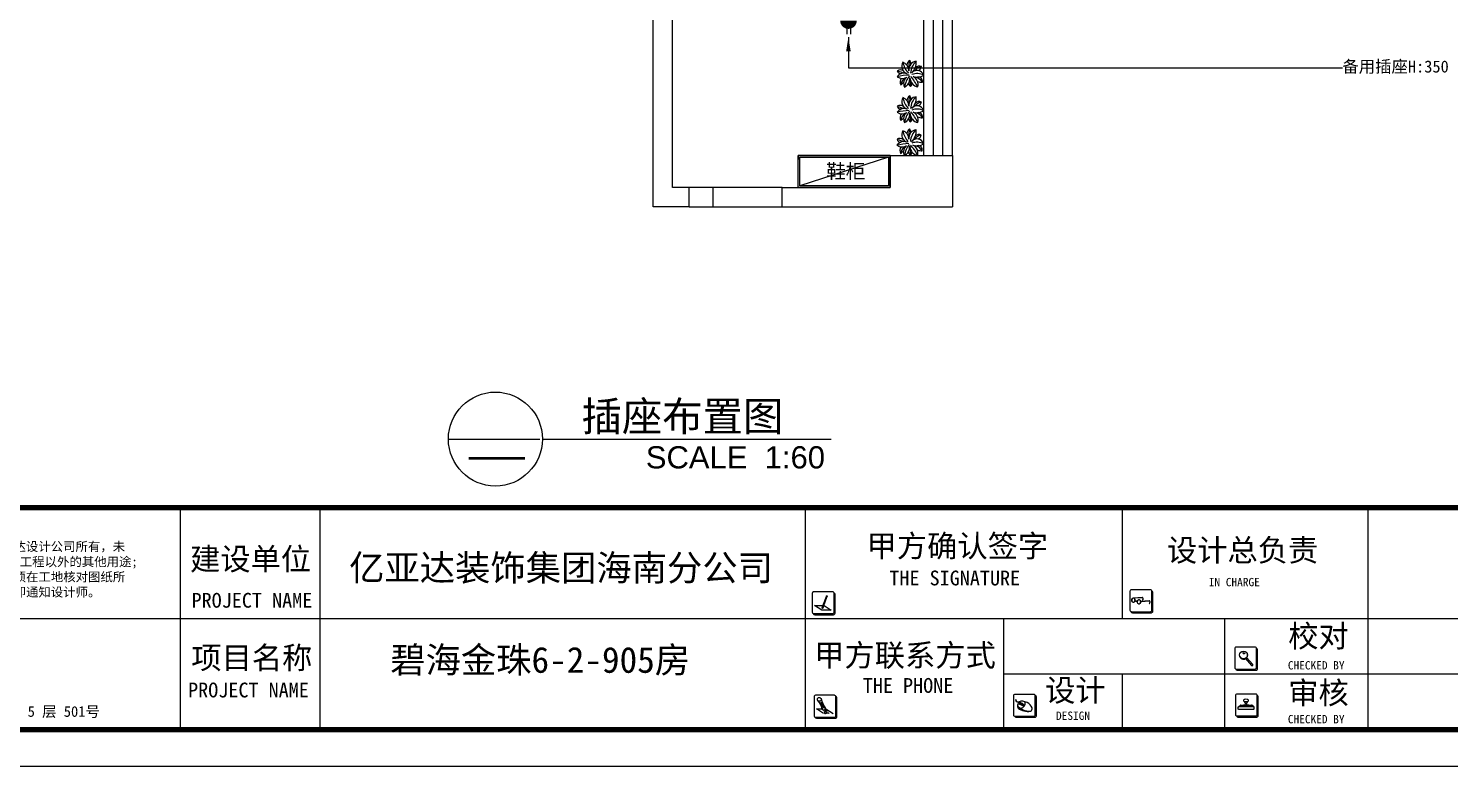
# Model space of a CAD drawing. Header units: millimetres. Extents: x -1705246 to 222838, y -3231245 to 126310.
# Drawn here: x 152558 to 170309, y -10165 to -950 of the extents above; entities that cross this region are included whole.
import ezdxf
from ezdxf.enums import TextEntityAlignment as Align

# ---------------------------------------------------------------- set-up
doc = ezdxf.new("R2010")
doc.units = ezdxf.units.MM
for name, color, linetype in [('0-01图框模板说明', 2, 'Continuous'), ('0-02图框细线', 136, 'Continuous'), ('layer 1', 7, 'Continuous'), ('家具内线', 8, 'Continuous'), ('家具外线', 1, 'Continuous')]:
    doc.layers.add(name, color=color, linetype=linetype)
doc.styles.add('ar', font='arial.ttf')
doc.styles.get("Standard").update_dxf_attribs({"font": ''})
doc.styles.add('STYLE1', font='')
doc.styles.add('仿宋', font='')
doc.styles.add('黑体', font='simhei.ttf')
doc.styles.get('Standard').set_extended_font_data('SimSun')
doc.styles.get('STYLE1').set_extended_font_data('SimSun')
doc.styles.get('仿宋').set_extended_font_data('SimSun')
doc.dimstyles.new('ISO-25', dxfattribs={"dimscale": 70, "dimtxt": 2.5, "dimasz": 2.5, "dimexe": 1.25, "dimexo": 0.625, "dimtad": 1, "dimdec": 0, "dimtxsty": 'Standard', "dimblk": 'ARCHTICK', "dimcen": 2.5, "dimclrd": 251, "dimclre": 251, "dimclrt": 3, "dimadec": 0, "dimazin": 0, "dimtfac": 1, "dimtdec": 0, "dimtix": 1, "dimtmove": 2, "dimatfit": 3, "dimfxl": 1, "dimarcsym": 0})

# ---------------------------------------------------------------- blocks, each defined once
blk = doc.blocks.new('_ArchTick')
at = {"color": 0, "linetype": 'ByBlock', "const_width": 0.15}
blk.add_lwpolyline([(-0.5, -0.5), (0.5, 0.5)], dxfattribs=at)

msp = doc.modelspace()

# ---------------------------------------------------------------- hatches: boundary and pattern name
msp.add_hatch(color=5).paths.add_polyline_path([(162905.4, -850.9), (162696.8, -850.9, 1)])
at = {"layer": '0-01图框模板说明'}
for points in [[(166589.4, -8213.2, -0.4142136), (166571.2, -8231.3), (166334.8, -8231.3, -0.071272), (166329.7, -8230.6, 0.3481434), (166347.4, -8244.6), (166583.8, -8244.6, 0.4142136), (166602, -8226.5), (166602, -7990.1, 0.3331076), (166588.9, -7972.7, -0.0577433), (166589.4, -7976.8)], [(162620.9, -8237.7, -0.4142136), (162602.7, -8255.8), (162366.4, -8255.8, -0.071272), (162361.3, -8255.1, 0.3481434), (162379, -8269.1), (162615.3, -8269.1, 0.4142136), (162633.5, -8251), (162633.5, -8014.6, 0.3331076), (162620.4, -7997.1, -0.0577433), (162620.9, -8001.3)], [(167898.1, -8929.7, -0.4142136), (167879.9, -8947.9), (167643.6, -8947.9, -0.071272), (167638.5, -8947.1, 0.3481434), (167656.2, -8961.2), (167892.5, -8961.2, 0.4142136), (167910.7, -8943), (167910.7, -8706.6, 0.3331076), (167897.6, -8689.2, -0.0577433), (167898.1, -8693.3)], [(162643.3, -9530.1, -0.4142136), (162625.2, -9548.3), (162388.8, -9548.3, -0.071272), (162383.7, -9547.6, 0.3481434), (162401.4, -9561.6), (162637.7, -9561.6, 0.4142136), (162655.9, -9543.4), (162655.9, -9307.1, 0.3331076), (162642.9, -9289.6, -0.0577433), (162643.3, -9293.8)], [(165134.8, -9518.7, -0.4142136), (165116.6, -9536.8), (164880.3, -9536.8, -0.071272), (164875.2, -9536.1, 0.3481434), (164892.9, -9550.1), (165129.2, -9550.1, 0.4142136), (165147.4, -9531.9), (165147.4, -9295.6, 0.3331076), (165134.3, -9278.1, -0.0577433), (165134.8, -9282.3)], [(167907.1, -9515.3, -0.4142136), (167888.9, -9533.5), (167652.5, -9533.5, -0.071272), (167647.4, -9532.8, 0.3481434), (167665.1, -9546.8), (167901.5, -9546.8, 0.4142136), (167919.7, -9528.6), (167919.7, -9292.2, 0.3331076), (167906.6, -9274.8, -0.0577433), (167907.1, -9279)]]:
    msp.add_hatch(color=8, dxfattribs=at).paths.add_polyline_path(points)

# ---------------------------------------------------------------- linework, layer by layer
at = {"color": 250}
for p, q in [((160361.2, -3175), (160361.2, -775)), ((160601.2, -2935), (160601.2, -835)), ((163741.2, -2535), (163741.2, -835)), ((163741.2, -2535), (163741.2, -835)), ((163861.2, -2535), (163861.2, -835)), ((163981.2, -2535), (163981.2, -835)), ((164101.2, -2535), (164101.2, -835)), ((163321.2, -2535), (162171.2, -2535)), ((162171.2, -2535), (162171.2, -2585)), ((162171.2, -2535), (163321.2, -2535)), ((162171.2, -2935), (162171.2, -2535)), ((163301.2, -2555), (162191.2, -2915)), ((162191.2, -2555), (163301.2, -2555)), ((162191.2, -2915), (162191.2, -2555)), ((163301.2, -2555), (163301.2, -2915)), ((163321.2, -2935), (163321.2, -2535)), ((163321.2, -2535), (163741.2, -2535)), ((163321.2, -2535), (163321.2, -2935)), ((163741.2, -2535), (164101.2, -2535)), ((164101.2, -2535), (164100.7, -3175)), ((160811.2, -2935), (160601.2, -2935)), ((160811.2, -3175), (160811.2, -2935)), ((161971.2, -2935), (160811.2, -2935)), ((161111.2, -3175), (161111.2, -2935)), ((161971.2, -3175), (161971.2, -2935)), ((161971.2, -2935), (163321.2, -2935)), ((161971.2, -3175), (161971.2, -2935)), ((163321.2, -2935), (162171.2, -2935)), ((163301.2, -2915), (162191.2, -2915)), ((160811.2, -3175), (160361.2, -3175)), ((160811.2, -3175), (161971.2, -3175)), ((161971.2, -3175), (164100.7, -3175))]:
    msp.add_line(p, q, dxfattribs=at)
at = {"color": 5}
for p, q in [((162780.4, -953.1), (162780.4, -1020.2)), ((162824.3, -952.5), (162824.3, -1020.2))]:
    msp.add_line(p, q, dxfattribs=at)
at = {"color": 2}
msp.add_line((157803.8, -6076), (158945, -6076), dxfattribs=at)
msp.add_line((158977.3, -6076), (162583, -6076))
at = {"color": 150}
msp.add_circle((158390.6, -6076), 586.7, dxfattribs=at)
at = {"layer": '0-01图框模板说明', "color": 8}
for p, q in [((166360.2, -8059.7), (166470.7, -8050.9)), ((166376.8, -8060.6), (166471.8, -8053)), ((166446.2, -8101.8), (166556.7, -8093)), ((166462.8, -8102.7), (166557.8, -8095.2)), ((162473.9, -8186.6), (162472.8, -8189.5)), ((162472.8, -8189.5), (162473.2, -8191.5)), ((162474.8, -8186.9), (162473.2, -8191.5)), ((162474.7, -8190.2), (162473.2, -8191.5)), ((162475.8, -8187.3), (162474.7, -8190.2)), ((167758.6, -8815.7), (167836.5, -8905.1)), ((167773.6, -8802.6), (167851.1, -8891.6)), ((164920.2, -9376.3), (164964.6, -9399)), ((164976.3, -9378.1), (164931.7, -9361.5)), ((164938.2, -9378.9), (164938.2, -9378.9)), ((164938.2, -9378.9), (164970.3, -9396.7)), ((164977.2, -9384.3), (164943.1, -9370.3)), ((165034, -9365.2), (164976.8, -9349.9)), ((164989.3, -9399.1), (164999.1, -9404.6)), ((167671.5, -9418.9), (167699, -9399.7)), ((167701.6, -9399), (167729.7, -9399)), ((167761.1, -9383.9), (167761.1, -9378.3)), ((167771.2, -9383.3), (167771.2, -9378.3)), ((167806, -9399), (167835.6, -9399)), ((167863.4, -9418.9), (167838.4, -9399.8)), ((162489.1, -9503.7), (162399.7, -9444.9)), ((162399.7, -9444.9), (162473, -9444.9)), ((162512.1, -9444.9), (162519.7, -9444.9)), ((162519.7, -9444.9), (162609.1, -9503.7)), ((164907.9, -9412.5), (164907.9, -9412.5)), ((164928.2, -9423.8), (164984.1, -9454.9))]:
    msp.add_line(p, q, dxfattribs=at)
at = {"layer": '0-01图框模板说明', "color": 2, "const_width": 66.9}
msp.add_lwpolyline([(178754.2, 16815.6), (178754.2, -9703.2), (140870.2, -9703.2), (140870.2, 16815.6)], close=True, dxfattribs=at)
msp.add_lwpolyline([(178754.2, -6931.2), (140865, -6931.2)], dxfattribs=at)
at = {"layer": '0-01图框模板说明', "color": 8}
for points in [[(162366.4, -8255.8), (162602.7, -8255.8, 0.4142136), (162620.9, -8237.7), (162620.9, -8001.3, 0.4142136), (162602.7, -7983.1), (162366.4, -7983.1, 0.4142136), (162348.2, -8001.3), (162348.2, -8237.7, 0.4142136)], [(166334.8, -8231.3), (166571.2, -8231.3, 0.4142136), (166589.4, -8213.2), (166589.4, -7976.8, 0.4142136), (166571.2, -7958.6), (166334.8, -7958.6, 0.4142136), (166316.7, -7976.8), (166316.7, -8213.2, 0.4142136)], [(162534, -8040.5), (162524.1, -8036.9), (162524.6, -8035.5, -0.4519616), (162530.3, -8033.1), (162531.7, -8033.6, -0.4184348), (162534.5, -8039.1)], [(167643.6, -8947.9), (167879.9, -8947.9, 0.4142136), (167898.1, -8929.7), (167898.1, -8693.3, 0.4142136), (167879.9, -8675.2), (167643.6, -8675.2, 0.4142136), (167625.4, -8693.3), (167625.4, -8929.7, 0.4142136)], [(162388.8, -9548.3), (162625.2, -9548.3, 0.4142136), (162643.3, -9530.1), (162643.3, -9293.8, 0.4142136), (162625.2, -9275.6), (162388.8, -9275.6, 0.4142136), (162370.6, -9293.8), (162370.6, -9530.1, 0.4142136)], [(164880.3, -9536.8), (165116.6, -9536.8, 0.4142136), (165134.8, -9518.7), (165134.8, -9282.3, 0.4142136), (165116.6, -9264.1), (164880.3, -9264.1, 0.4142136), (164862.1, -9282.3), (164862.1, -9518.7, 0.4142136)], [(167652.5, -9533.5), (167888.9, -9533.5, 0.4142136), (167907.1, -9515.3), (167907.1, -9279, 0.4142136), (167888.9, -9260.8), (167652.5, -9260.8, 0.4142136), (167634.4, -9279), (167634.4, -9515.3, 0.4142136)], [(167675.2, -9417.3), (167859.7, -9417.3, -0.4142136), (167865, -9422.6), (167865, -9446.5, -0.4142136), (167859.7, -9451.8), (167675.2, -9451.8, -0.4142136), (167669.9, -9446.5), (167669.9, -9422.6, -0.4142136)]]:
    msp.add_lwpolyline(points, format="xyb", close=True, dxfattribs=at)
for points in [[(166329.7, -8230.6, 0.3481435), (166347.4, -8244.6), (166583.8, -8244.6, 0.4142136), (166602, -8226.5), (166602, -7990.1, 0.3331075), (166588.9, -7972.7)], [(162361.3, -8255.1, 0.3481435), (162379, -8269.1), (162615.3, -8269.1, 0.4142136), (162633.5, -8251), (162633.5, -8014.6, 0.3331075), (162620.4, -7997.1)], [(167638.5, -8947.1, 0.3481435), (167656.2, -8961.2), (167892.5, -8961.2, 0.4142136), (167910.7, -8943), (167910.7, -8706.6, 0.3331075), (167897.6, -8689.2)], [(162383.7, -9547.6, 0.3481435), (162401.4, -9561.6), (162637.7, -9561.6, 0.4142136), (162655.9, -9543.4), (162655.9, -9307.1, 0.3331075), (162642.9, -9289.6)], [(164875.2, -9536.1, 0.3481435), (164892.9, -9550.1), (165129.2, -9550.1, 0.4142136), (165147.4, -9531.9), (165147.4, -9295.6, 0.3331075), (165134.3, -9278.1)], [(167647.4, -9532.8, 0.3481435), (167665.1, -9546.8), (167901.5, -9546.8, 0.4142136), (167919.7, -9528.6), (167919.7, -9292.2, 0.3331075), (167906.6, -9274.8)]]:
    msp.add_lwpolyline(points, format="xyb", dxfattribs=at)
for points in [[(162493.3, -8152.5), (162497.2, -8152.5), (162586.6, -8211.2), (162466.7, -8211.2), (162377.3, -8152.5), (162482, -8152.5)], [(167780.8, -9393.3), (167797.6, -9393.3), (167809.6, -9401.5), (167725.7, -9401.5), (167738.9, -9393.3), (167751.9, -9393.3)]]:
    msp.add_lwpolyline(points, dxfattribs=at)
for points in [[(162475.8, -8187.3), (162473.9, -8186.6), (162477.7, -8164.4), (162487.6, -8168)], [(162530.7, -8049.8), (162520.7, -8046.2), (162477.7, -8164.4), (162487.6, -8168)], [(162534.3, -8040.6), (162523.8, -8036.8), (162520.4, -8046.1), (162530.9, -8049.9)], [(167725.7, -9401.5), (167809.6, -9401.5), (167809.6, -9411.6), (167725.7, -9411.6)]]:
    msp.add_lwpolyline(points, close=True, dxfattribs=at)
for centre, radius in [((167735.1, -8771.9), 49.2), ((162436.1, -9326.4), 24.2), ((162451.7, -9373.6), 3.46), ((162458.5, -9386.6), 3.46), ((162459.9, -9369.3), 3.46), ((162464.6, -9400.4), 3.46), ((162466.6, -9382.3), 3.46), ((162468, -9364.4), 3.46), ((162472.7, -9396.2), 3.46), ((162474.8, -9377.4), 3.46), ((162480.9, -9391.3), 3.46), ((162487.9, -9407.3), 3.46), ((162471.5, -9416.4), 3.46), ((162492.5, -9444.9), 19.6), ((162479.7, -9412.1), 3.46)]:
    msp.add_circle(centre, radius, dxfattribs=at)
for centre, radius, start, end in [((166386, -8093.3), 34, 105.75698, 120.90147), ((166387.5, -8127.3), 29.7, 39.93772, 115.08211), ((166397.8, -8076.8), 22.1, 194.48109, 315.05273), ((166376.8, -8061), 0.454, 94.53797, 105.75698), ((166471.9, -8135.5), 34, 105.75698, 138.68122), ((166462.8, -8103.2), 0.454, 94.53797, 105.75698), ((166464.2, -8069), 19.2, 298.71142, 70.12693), ((166471.9, -8053.5), 0.454, 62.53976, 94.53797), ((166463.7, -8069.3), 18.3, 300.32853, 62.53976), ((166473.2, -8085.4), 0.466, 133.83275, 294.27982), ((166550.1, -8111.1), 19.2, 298.71142, 70.12693), ((166557.8, -8095.6), 0.454, 62.53976, 94.53797), ((166549.6, -8111.5), 18.3, 300.32853, 62.53976), ((166559.2, -8127.6), 0.466, 133.83275, 294.27982), ((167736.1, -8776.1), 49.2, 191.50537, 300.50305), ((167732.9, -8771.2), 24.6, 22.4479, 114.91738), ((167726.8, -8759.7), 11.5, 340.03412, 111.51774), ((167736.1, -8776.1), 49.2, 323.79176, 16.59293), ((167841.1, -8895.5), 10.8, 246.29169, 21.68237), ((162280.1, -9481.9), 196.4, 10.86532, 46.01339), ((162965.4, -9168.7), 528.1, 196.35478, 210.12826), ((164976.1, -9406.9), 63.4, 172.23155, 207.50847), ((164942.3, -9398.4), 29.1, 158.18292, 240.90017), ((165038.2, -9446.7), 136.4, 139.32492, 154.28325), ((164963.7, -9395.9), 47.8, 74.0812, 127.26399), ((164940.2, -9374.3), 4.95, 54.17545, 246.924), ((164943.4, -9373.5), 63.8, 277.38404, 14.54168), ((164979.3, -9374.4), 28.7, 239.14426, 279.65487), ((164972.1, -9389.6), 7.36, 255.59476, 46.20559), ((164963.1, -9403.6), 28.7, 22.14548, 62.65609), ((164982.9, -9395.5), 7.27, 279.65487, 22.14548), ((164939.7, -9517.9), 179.5, 28.78399, 58.3007), ((167701.6, -9404.3), 5.3, 90, 119.87718), ((167766.1, -9248.9), 105.6, 259.24495, 280.75505), ((167722.4, -9383.5), 39.1, 7.60876, 51.99549), ((167744.4, -9376.8), 18.2, 284.90703, 336.82099), ((167766.4, -9367.6), 31.9, 237.03411, 302.96589), ((167809.9, -9383.5), 39.1, 128.00451, 172.39124), ((167774.9, -9383.3), 3.71, 180, 209.57661), ((167788.5, -9375.5), 19.4, 209.57661, 255.90559), ((167835.6, -9404.3), 5.3, 58.64341, 90), ((165040, -9276.3), 200.1, 233.07145, 279.66773), ((165064.2, -9294.3), 179.5, 243.49964, 273.01635), ((165060.8, -9438.9), 37, 290.37624, 11.42411)]:
    msp.add_arc(centre, radius, start, end, dxfattribs=at)
for centre in [(166358.6, -8087.8), (166360.5, -8088.7), (166428.5, -8108.2), (166429.8, -8109.2)]:
    msp.add_ellipse(centre, major_axis=(0, 28.2), ratio=0.6460175, dxfattribs=at)
msp.add_ellipse((167766.1, -9339.5), major_axis=(34.7, 0), ratio=0.4609325, start_param=-0.967391, end_param=4.1089837, dxfattribs=at)
for points in [[(164925.8, -9366.2), (164905.8, -9363.4), (164895.9, -9352.8), (164891, -9330.2)], [(164928, -9362.4), (164905, -9362.2), (164897.7, -9345.2), (164893.2, -9328.2)]]:
    msp.add_open_spline(points, degree=3, dxfattribs=at)
msp.add_spline([(162492.5, -9464.5), (162531.2, -9481.4), (162532.3, -9468.3), (162514.9, -9472.5), (162503.8, -9503.7), (162551.8, -9495.7), (162559.7, -9503.7)], degree=3, dxfattribs=at)
at = {"layer": '0-02图框细线'}
for p, q in [((154456.5, -9718.8), (154456.5, -6931.2)), ((156202, -9718.8), (156202, -6931.2)), ((162264.7, -9703.2), (162264.7, -6931.2)), ((166225.4, -8317.2), (166225.4, -6931.2)), ((169290.2, -8317.2), (169290.2, -6931.2)), ((149765, -8317.2), (178754.2, -8317.2)), ((164739.9, -9703.2), (164739.9, -8317.2)), ((167499.8, -9703.2), (167499.8, -8317.2)), ((169290.2, -9703.2), (169290.2, -8317.2)), ((178754.2, -9010.2), (164739.9, -9010.2)), ((166225.4, -9703.2), (166225.4, -9010.2))]:
    msp.add_line(p, q, dxfattribs=at)
msp.add_lwpolyline([(179216.2, 17277.6), (179216.2, -10165.2), (140408.2, -10165.2), (140408.2, 17277.6)], close=True, dxfattribs=at)
at = {"layer": '家具内线', "color": 250}
for centre, major_axis, start_param, end_param in [((163702.1, -1322.1), (0, 251), 1.7680651, 2.394191), ((163761.6, -1425.2), (0, 231.4), 1.2361516, 1.6843967), ((163750.8, -1515.4), (0, 193.4), 0.6394856, 1.52962), ((163615.3, -2648.3), (0, 1119.1), 0.057769, 0.2081972), ((164312.8, 1964.8), (0, 3586.7), 2.8592632, 2.8839446), ((163556.9, -1673.2), (0, 116), 0.5299267, 1.4156749), ((163759, -1734), (0, 291.9), 0.8510578, 1.3944666), ((163357.5, -1646.2), (0, 245.1), 4.598653, 5.0099331), ((163247.6, -1930.2), (0, 530), -1.079212, -0.7692424), ((163657.7, -1741), (0, 227), -0.4226156, 0.324932), ((163726.9, -1566.1), (0, 140.8), 0.1221725, 0.8998594), ((163614.6, -1702.7), (0, 146), -0.9865324, -0.2112542), ((164312.8, 1522), (0, 3586.7), 2.8592632, 2.8839446), ((163702.1, -1764.8), (0, 251), 1.7680651, 2.394191), ((163761.6, -1867.9), (0, 231.4), 1.2361516, 1.6843967), ((163750.8, -1958.2), (0, 193.4), 0.6394856, 1.52962), ((163657.7, -2183.7), (0, 227), -0.4226156, 0.324932), ((163726.9, -2008.9), (0, 140.8), 0.1221725, 0.8998594), ((163615.3, -3091), (0, 1119.1), 0.057769, 0.2081972), ((163556.9, -2115.9), (0, 116), 0.5299267, 1.4156749), ((163759, -2176.7), (0, 291.9), 0.8510578, 1.3944666), ((163357.5, -2089), (0, 245.1), 4.598653, 5.0099331), ((163247.6, -2373), (0, 530), -1.079212, -0.7692424), ((163614.6, -2145.4), (0, 146), -0.9865324, -0.2112542), ((163700.5, -2177.7), (0, 251), 1.7680651, 2.394191), ((163759.9, -2280.8), (0, 231.4), 1.2361516, 1.6843967), ((163749.1, -2371.1), (0, 193.4), 0.6394856, 1.52962), ((163725.2, -2421.8), (0, 140.8), 0.1221725, 0.8998594), ((163613.6, -3503.9), (0, 1119.1), 0.057769, 0.2081972), ((164311.1, 1109.1), (0, 3586.7), 2.8592632, 2.8839446), ((163555.2, -2528.8), (0, 116), 0.5299267, 1.4156749), ((163757.3, -2589.6), (0, 291.9), 0.8510578, 1.3944666), ((163355.8, -2501.9), (0, 245.1), 4.598653, 5.0099331), ((163245.9, -2785.8), (0, 530), -1.079212, -0.7692424), ((163656, -2596.6), (0, 227), -0.4226156, 0.324932), ((163612.9, -2558.3), (0, 146), -0.9865324, -0.2112542)]:
    msp.add_ellipse(centre, major_axis=major_axis, ratio=0.8975705, start_param=start_param, end_param=end_param, dxfattribs=at)
at = {"layer": '家具外线', "color": 250}
for centre, major_axis, start_param, end_param in [((163551.6, -1422.4), (0, 93.5), 0.9931377, 2.9413384), ((163454.3, -1481.2), (0, 114), -1.536179, -0.2662686), ((163600, -1415.8), (0, 77), 0.524495, 1.44463), ((163651.3, -1466.3), (0, 106.1), 0.0436981, 1.6744229), ((163530.2, -1389.1), (0, 56), 4.636915, 5.5058242), ((163504.5, -1376.8), (0, 159.8), 3.7825825, 4.8160026), ((163683.2, -1492.4), (0, 73.2), -0.445664, 0.7757536), ((163495.5, -1630.9), (0, 124.8), -0.3594572, 0.9010216), ((163472.4, -1437.4), (0, 136.6), 2.5851704, 3.6230462), ((163446, -1547.7), (0, 80.4), -0.590484, 0.5239708), ((163451.1, -1465.5), (0, 47.7), 1.8376623, 3.2823405), ((163507.3, -1618.4), (0, 69.8), 0.866574, 2.1261101), ((163570.7, -1636.2), (0, 90.5), 0.5361113, 2.1113875), ((163454.7, -1568.1), (0, 125.8), 3.5644939, 4.7311281), ((163684.2, -1550.7), (0, 130.8), 1.6858631, 2.9939444), ((163656.8, -1577.3), (0, 103.6), -1.1392259, 0.7968432), ((163656.7, -1373.2), (0, 186.3), 2.8420555, 3.6717744), ((163572.4, -1652.8), (0, 108.8), 4.4591494, 5.9176125), ((163674.7, -1612.6), (0, 55.7), 4.5406809, 6.5388151), ((163619.7, -1390.3), (0, 108.5), 3.8005019, 4.3727024), ((163319.5, -1427.7), (0, 272.5), 3.7240973, 3.9205929), ((163594.8, -1630.2), (0, 48.6), 1.6642972, 2.6993477), ((163558.6, -1640.7), (0, 38.6), 3.6719346, 4.903974), ((163718.3, -1455.3), (0, 166.9), 2.7741191, 3.1789765), ((163495.5, -2073.6), (0, 124.8), -0.3594572, 0.9010216), ((163446, -1990.4), (0, 80.4), -0.590484, 0.5239708), ((163451.1, -1908.2), (0, 47.7), 1.8376623, 3.2823405), ((163551.6, -1865.1), (0, 93.5), 0.9931377, 2.9413384), ((163454.3, -1923.9), (0, 114), -1.536179, -0.2662686), ((163600, -1858.6), (0, 77), 0.524495, 1.44463), ((163651.3, -1909), (0, 106.1), 0.0436981, 1.6744229), ((163530.2, -1831.8), (0, 56), 4.636915, 5.5058242), ((163504.5, -1819.5), (0, 159.8), 3.7825825, 4.8160026), ((163656.8, -2020), (0, 103.6), -1.1392259, 0.7968432), ((163683.2, -1935.1), (0, 73.2), -0.445664, 0.7757536), ((163619.7, -1833), (0, 108.5), 3.8005019, 4.3727024), ((163472.4, -1880.1), (0, 136.6), 2.5851704, 3.6230462), ((163507.3, -2061.2), (0, 69.8), 0.866574, 2.1261101), ((163319.5, -1870.4), (0, 272.5), 3.7240973, 3.9205929), ((163570.7, -2079), (0, 90.5), 0.5361113, 2.1113875), ((163454.7, -2010.8), (0, 125.8), 3.5644939, 4.7311281), ((163594.8, -2072.9), (0, 48.6), 1.6642972, 2.6993477), ((163684.2, -1993.4), (0, 130.8), 1.6858631, 2.9939444), ((163558.6, -2083.5), (0, 38.6), 3.6719346, 4.903974), ((163656.7, -1815.9), (0, 186.3), 2.8420555, 3.6717744), ((163572.4, -2095.5), (0, 108.8), 4.4591494, 5.9176125), ((163674.7, -2055.4), (0, 55.7), 4.5406809, 6.5388151), ((163718.3, -1898.1), (0, 166.9), 2.7741191, 3.1789765), ((163549.9, -2278), (0, 93.5), 0.9931377, 2.9413384), ((163452.6, -2336.8), (0, 114), -1.536179, -0.2662686), ((163598.3, -2271.5), (0, 77), 0.524495, 1.44463), ((163649.6, -2321.9), (0, 106.1), 0.0436981, 1.6744229), ((163528.5, -2244.7), (0, 56), 4.636915, 5.5058242), ((163502.8, -2232.4), (0, 159.8), 3.7825825, 4.8160026), ((163681.5, -2348), (0, 73.2), -0.445664, 0.7757536), ((163618, -2245.9), (0, 108.5), 3.8005019, 4.3727024), ((163493.8, -2486.5), (0, 124.8), -0.3594572, 0.9010216), ((163470.7, -2293), (0, 136.6), 2.5851704, 3.6230462), ((163444.3, -2403.3), (0, 80.4), -0.590484, 0.5239708), ((163449.4, -2321.1), (0, 47.7), 1.8376623, 3.2823405), ((163505.6, -2474), (0, 69.8), 0.866574, 2.1261101), ((163317.8, -2283.3), (0, 272.5), 3.7240973, 3.9205929), ((163569, -2491.9), (0, 90.5), 0.5361113, 2.1113875), ((163453, -2423.7), (0, 125.8), 3.5644939, 4.7311281), ((163682.5, -2406.3), (0, 130.8), 1.6858631, 2.9939444), ((163655.1, -2432.9), (0, 103.6), -1.1392259, 0.7968432), ((163655, -2228.8), (0, 186.3), 2.8420555, 3.6717744), ((163570.7, -2508.4), (0, 108.8), 4.4591494, 5.9176125), ((163673, -2468.3), (0, 55.7), 4.5406809, 6.5388151), ((163716.6, -2311), (0, 166.9), 2.7741191, 3.1789765), ((163593.1, -2485.8), (0, 48.6), 1.6642972, 2.6993477), ((163556.9, -2496.4), (0, 38.6), 3.6719346, 4.903974)]:
    msp.add_ellipse(centre, major_axis=major_axis, ratio=0.8975705, start_param=start_param, end_param=end_param, dxfattribs=at)

# ---------------------------------------------------------------- texts
at = {"color": 250, "style": '仿宋'}
msp.add_text('鞋柜', height=180, dxfattribs=at).set_placement((162522.1, -2823.5))
at = {"color": 2, "style": 'ar'}
msp.add_text('SCALE  1:60', height=277.2, dxfattribs=at).set_placement((160269.4, -6442.9))
at = {"color": 2, "style": 'ar', "flags": 8}
msp.add_attdef('插座布置图', text='原始结构图', height=369.6, dxfattribs=at).set_placement((160727, -5784.4), align=Align.MIDDLE)
at = {"color": 2, "style": 'ar', "width": 7.452088, "flags": 8}
msp.add_attdef('-', text='-', height=277.2, dxfattribs=at).set_placement((157928.8, -6424.5), (158889.8, -6424.5), align=Align.FIT)
at = {"layer": '0-02图框细线'}
for s, insert, char_height, attachment_point in [('{\\fSimSun|b0|i0|c134|p2;甲方确认签字}', (163026.7, -7426.2), 277.2, 4), ('{\\fSimHei|b0|i0|c134|p2;Remark备注: 此设计之版权均属亿亚达设计公司所有，未\\P经公司书面批准,不得将图纸移作本次工程以外的其他用途;\\P一切尺寸依现场放线为准，承建人必须在工地核对图纸所\\P示尺寸，如发现有任何矛盾处，应立即通知设计师。}', (149894.2, -8059.6), 113.584, 7), ('{\\fSimSun|b0|i0|c134|p2;建设单位}', (154576.8, -7589.4), 277.2, 4), ('{\\fSimSun|b0|i0|c134|p2;设计总负责}', (166778.4, -7479.5), 277.2, 4), ('{\\fSimSun|b0|i0|c134|p2;THE SIGNATURE}', (163311, -7812.4), 184.8, 4), ('{\\fSimSun|b0|i0|c134|p2;IN CHARGE}', (167301.3, -7862.6), 104.119, 4), ('{\\fSimSun|b0|i0|c134|p2;PROJECT NAME}', (154595.2, -8090.6), 184.8, 4), ('{\\fSimSun|b0|i0|c134|p2;校对}', (168293.2, -8551), 277.2, 4), ('{\\fSimSun|b0|i0|c134|p2;项目名称}', (154592, -8822.2), 277.2, 4), ('{\\fSimSun|b0|i0|c134|p2;甲方联系方式}', (162372.7, -8792.1), 277.2, 4), ('{\\fSimSun|b0|i0|c134|p2;CHECKED BY}', (168288.9, -8901.7), 104.119, 4), ('{\\fSimSun|b0|i0|c134|p2;设计}', (165257.4, -9228.4), 277.2, 4), ('{\\fSimSun|b0|i0|c134|p2;PROJECT NAME}', (154552.2, -9210.8), 184.8, 4), ('{\\fSimSun|b0|i0|c134|p2;THE PHONE}', (162979.4, -9154.1), 184.8, 4), ('{\\fSimSun|b0|i0|c134|p2;审核}', (168293.2, -9259.7), 277.2, 4), ('{\\fSimSun|b0|i0|c134|p2;地址：海口市海秀中路宝晟大厦 5 层 501号}', (149927.9, -9485.7), 132.515, 4), ('{\\fSimSun|b0|i0|c134|p2;DESIGN}', (165393.2, -9531.6), 104.119, 4), ('{\\fSimSun|b0|i0|c134|p2;CHECKED BY}', (168288.9, -9574), 104.119, 4)]:
    msp.add_mtext(s, dxfattribs=dict(at, insert=insert, char_height=char_height, attachment_point=attachment_point))
at = {"layer": '0-02图框细线', "char_height": 323.4, "attachment_point": 5, "style": '黑体'}
for s, insert in [('亿亚达装饰集团海南分公司', (159210.6, -7702.1)), ('{\\fSimSun|b0|i0|c134|p2;碧海金珠6-2-905房}', (158950, -8851))]:
    msp.add_mtext(s, dxfattribs=dict(at, insert=insert))
at = {"layer": 'layer 1', "color": 44, "lineweight": 5, "insert": (168970, -1350), "char_height": 150, "width": 4338.102, "attachment_point": 1, "style": 'STYLE1'}
msp.add_mtext('{\\C2;备用插座H:350}', dxfattribs=at)

# ---------------------------------------------------------------- leaders
at = {"color": 1}
msp.add_leader([(162800, -1060), (162800, -1440), (168970, -1440)], dimstyle='ISO-25', override={"dimgap": 0.625, "dimtad": 0}, dxfattribs=at)

doc.saveas('drawing.dxf')
